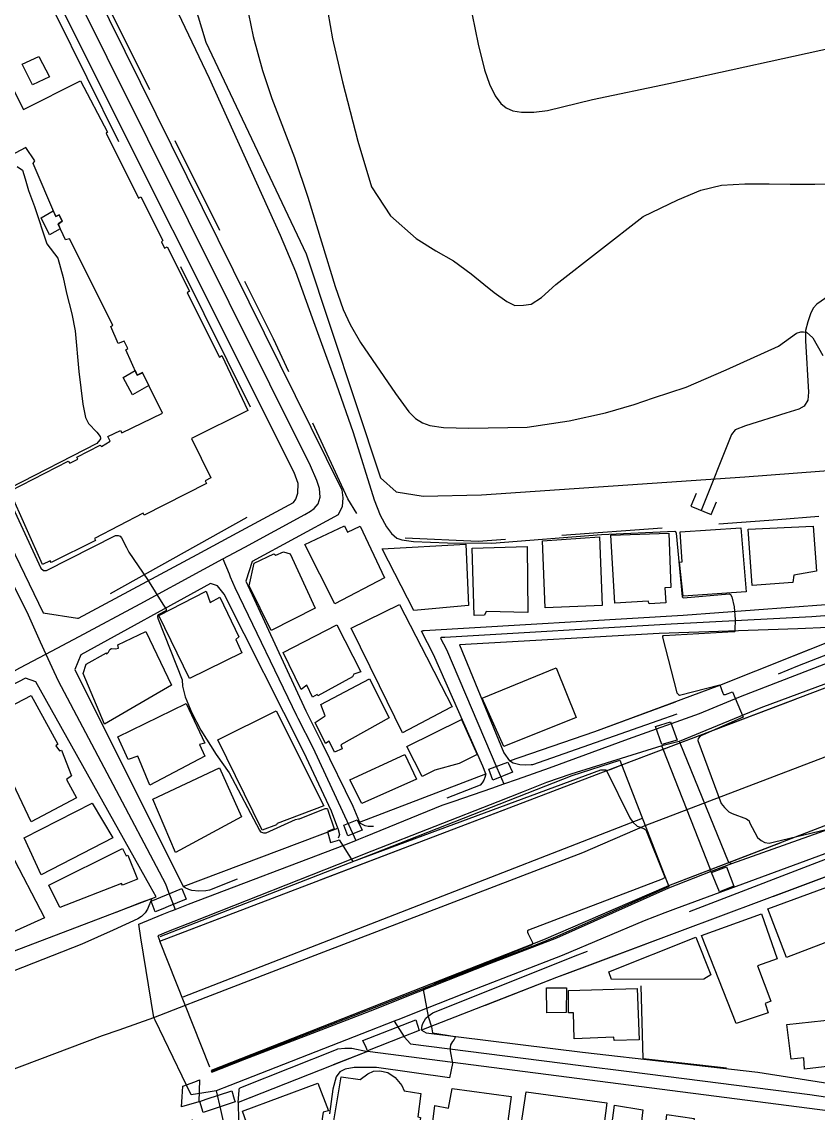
# Model space of a CAD drawing. Header units: millimetres. Extents: x 198785 to 203305, y 542885 to 545889.
# Drawn here: x 199702.7 to 199848.6, y 543229.4 to 543429.3 of the extents above; entities that cross this region are included whole.
import ezdxf

# ---------------------------------------------------------------- set-up
doc = ezdxf.new("R2010")
doc.units = ezdxf.units.MM
for name, pattern in [('FENCE_25K', [54.3, 28.7, -9.2, -16.4]), ('HIDDEN_BULD_25K', [28.8, 18.4, -10.4]), ('HIDDEN_EMBANKMENT_25K', [28.8, 18.4, -10.4]), ('HIDDEN_IN_25K', [56.5, 36.5, -20])]:
    doc.linetypes.add(name, pattern=pattern)
for name, color, linetype in [('A0013114', 253, 'Continuous'), ('A0013117', 253, 'Continuous'), ('A0013118', 253, 'Continuous'), ('A0023214', 253, 'Continuous'), ('A0023217', 253, 'Continuous'), ('A0033324', 253, 'Continuous'), ('A0043325', 253, 'Continuous'), ('A0110020', 253, 'Continuous'), ('B0014111', 253, 'Continuous'), ('B0014112', 253, 'Continuous'), ('B0014113', 253, 'Continuous'), ('B0014115', 253, 'Continuous'), ('B0014116', 253, 'Continuous'), ('B0024120', 253, 'Continuous'), ('C0076116', 253, 'Continuous'), ('C0076117', 253, 'Continuous'), ('C0523121', 253, 'Continuous'), ('E0022112', 253, 'Continuous'), ('F0017111', 253, 'Continuous'), ('F0017114', 253, 'Continuous'), ('F0037222', 253, 'Continuous'), ('F0037223', 253, 'Continuous')]:
    doc.layers.add(name, color=color, linetype=linetype)

msp = doc.modelspace()

# ---------------------------------------------------------------- linework, layer by layer
at = {"layer": 'A0013114'}
for points in [[(199728, 543260.92), (199812.63, 543293.19), (199859.73, 543311.04), (199908.97, 543329.7), (199918.94, 543333.48), (199931.14, 543338.1), (200000, 543364.19)], [(200000, 543339.63), (199974.58, 543329.88), (199968.74, 543327.65), (199923.25, 543310.2), (199869.65, 543289.65), (199821.19, 543271.07), (199798.28, 543261.15), (199774.34, 543251.78), (199737.4, 543237.23)], [(199604.84, 543256.73), (199620.12, 543228.24), (199712.91, 543263.57)]]:
    msp.add_lwpolyline(points, dxfattribs=at)
at = {"layer": 'A0013117'}
for points in [[(199713.05, 543441.3), (199761.32, 543343.58), (199761.5, 543342.13), (199761.39, 543340.54), (199760.66, 543339.04), (199744.91, 543330.49), (199743.73, 543326.88), (199754.71, 543303.09), (199757.65, 543297.22), (199763.33, 543285.63), (199764.54, 543282.71), (199787.7, 543291.55), (199787.16, 543292.95), (199778.1, 543313.44), (199775.95, 543317.69), (199776.11, 543317.77), (199776.24, 543317.85), (199776.4, 543317.84), (199823.88, 543320.65), (199850.02, 543322.61)], [(199703.84, 543438.16), (199701.78, 543438.14), (199661.74, 543418.01), (199660.07, 543412.74), (199681.08, 543372.84), (199685.81, 543363.87), (199686.83, 543361.94), (199706.61, 543321.07), (199712.93, 543320.08), (199713.09, 543320.06), (199734.81, 543331.76), (199742.18, 543335.73), (199752.5, 543341.29), (199752.88, 543341.86), (199753.28, 543343), (199753.3, 543344.73), (199752.61, 543346.77), (199708.06, 543435.75), (199706.35, 543437.42), (199703.84, 543438.16)], [(199737.29, 543326.43), (199713.54, 543313.35), (199712.4, 543310.67), (199732.28, 543270.92), (199760.58, 543281.64), (199759.44, 543284.76), (199754.34, 543295.56), (199739.77, 543324.5), (199738.52, 543325.99), (199737.29, 543326.43)], [(199856.01, 543318.65), (199844.9, 543318.11), (199819.46, 543317.28), (199782.89, 543315.21), (199791, 543295.42), (199792.03, 543293.93), (199807.7, 543299.31), (199830.59, 543307.79), (199857.26, 543318.43), (199856.01, 543318.65)], [(199856.75, 543310.56), (199838.13, 543303.66), (199823.16, 543297.48), (199819.95, 543296.68), (199803.28, 543291.53), (199798.84, 543289.96), (199794.57, 543288.28), (199789.89, 543286.45), (199766.84, 543277.4), (199763, 543275.89), (199734.2, 543264.52), (199729.5, 543262.66), (199727.64, 543261.92), (199728, 543260.92)], [(199712.91, 543263.57), (199727.29, 543269.05), (199726.2, 543270.99), (199705.26, 543308.42), (199703.38, 543309.1), (199604.93, 543257.76), (199604.84, 543256.73)], [(199737.4, 543237.23), (199737.54, 543236.93), (199739.21, 543237.58), (199743.58, 543239.28), (199763.92, 543247.14), (199767.38, 543248.47), (199772.72, 543250.58), (199788.47, 543256.81), (199800.74, 543261.5), (199821.26, 543270.67), (199828.87, 543273.67), (199832.76, 543275.16), (199852.59, 543282.16)], [(199875.78, 543282.33), (199800.65, 543254.25), (199775.94, 543244.61), (199776.8, 543244.1), (199805.44, 543240.58), (199837.57, 543236.94), (199857.33, 543233.79), (199874.21, 543231.9), (199874.85, 543231.97), (199879.19, 543236.22), (199879.52, 543236.72), (199877.12, 543268.08), (199877.2, 543269.14), (199878.75, 543272.88), (199878.76, 543273.7), (199878.64, 543274.25), (199875.78, 543282.33)], [(199766.02, 543240.71), (199742.35, 543231.37), (199742.37, 543228.03), (199742.51, 543225.57), (199742.78, 543217.93), (199742.92, 543209.4), (199746.15, 543205.06), (199785.03, 543198.99), (199792.63, 543197.81), (199819.31, 543193.64), (199826.53, 543192.52), (199851.07, 543188.69), (199856.18, 543192.45), (199861.18, 543224.5), (199856.51, 543229.01), (199766.02, 543240.71)]]:
    msp.add_lwpolyline(points, dxfattribs=at)
at = {"layer": 'A0013118'}
for points in [[(199828.87, 543273.67), (199828.9, 543273.74), (199828.94, 543273.93), (199828.9, 543274.03), (199820.2, 543296.06), (199819.95, 543296.68)], [(199823.16, 543297.48), (199823.27, 543297.22), (199832.13, 543275.48), (199832.29, 543275.33), (199832.3, 543275.31), (199832.58, 543275.18), (199832.76, 543275.16)]]:
    msp.add_lwpolyline(points, dxfattribs=at)
at = {"layer": 'A0023214'}
msp.add_lwpolyline([(199626.52, 543209.32), (199629.1, 543210.29), (199717.46, 543243.62), (199720.55, 543244.7), (199726.91, 543246.93), (199732.66, 543249.16), (199734.59, 543249.91), (199751.17, 543256.35), (199768.53, 543263.01), (199797.37, 543274.07), (199805.46, 543277.17), (199816.91, 543282.13), (199868.95, 543301.96), (199875.7, 543304.54), (199909.58, 543317.45), (199959.72, 543336.56), (199990.7, 543348.37), (200000, 543351.91)], dxfattribs=at)
at = {"layer": 'A0023217'}
for points in [[(199739.5, 543330.94), (199743.54, 543333.11), (199754.55, 543339.06), (199755.57, 543339.71), (199756.28, 543340.19), (199757.02, 543341.04), (199757.37, 543342.27), (199757.25, 543343.82), (199756.75, 543345.28), (199755.57, 543348), (199710.9, 543437.83), (199709.61, 543440.34), (199707.34, 543444.72)], [(199681.38, 543365.66), (199682.95, 543362.35), (199683.43, 543361.35), (199703.59, 543321.22), (199706.07, 543315.76), (199707.11, 543313.48)], [(199707.11, 543313.48), (199713.23, 543316.73), (199724.37, 543322.74), (199736.05, 543329.09), (199739.5, 543330.94)], [(199739.5, 543330.94), (199740.66, 543328.23), (199740.9, 543327.67), (199741.75, 543325.69), (199753.05, 543302.27), (199753.29, 543301.79), (199756, 543296.39), (199762.6, 543282.19), (199763.91, 543279.36)], [(199868.13, 543318.65), (199860.91, 543319.94), (199860.18, 543320.07), (199855.37, 543320.93), (199847.46, 543320.36), (199821.67, 543318.96), (199780.19, 543316.57), (199779.57, 543316.53), (199779.42, 543316.45), (199780.5, 543314.33), (199789.74, 543292.67), (199791, 543289.72)], [(199791, 543289.72), (199791.04, 543289.74), (199793.53, 543290.61), (199799.36, 543292.65), (199813.83, 543297.99), (199826.87, 543302.64), (199834.36, 543305.73), (199857, 543314.5), (199859.01, 543315.24), (199861.22, 543316.07), (199868.13, 543318.65)], [(199541.47, 543234.53), (199544.02, 543235.98), (199545.51, 543236.83), (199572.72, 543251.52), (199583.69, 543256.58), (199593.99, 543261.29), (199596.27, 543261.72), (199596.72, 543261.81), (199599.27, 543261.56), (199602.31, 543261.25), (199602.45, 543261.24), (199605.02, 543261.37), (199701.37, 543310.43), (199702.36, 543310.96), (199707.11, 543313.48)], [(199707.11, 543313.48), (199708.19, 543311.12), (199709.33, 543308.61), (199718.82, 543290.71), (199729.02, 543271.39), (199729.58, 543269.91), (199730.78, 543266.74)], [(199763.91, 543279.36), (199764.43, 543279.58), (199765.68, 543280.08), (199779.71, 543285.8), (199781.93, 543286.58), (199788.81, 543288.97), (199791, 543289.72)], [(199879.16, 543288.24), (199877.64, 543287.61), (199872.35, 543285.38), (199866.24, 543282.82), (199865.75, 543282.59), (199859.79, 543280.6), (199822.45, 543266.85), (199820.5, 543266.11), (199816.7, 543264.61), (199801.72, 543258.26), (199785.97, 543252.18), (199774.33, 543247.59), (199772.05, 543246.7), (199770.89, 543246.24)], [(199730.78, 543266.74), (199733.25, 543267.68), (199761.86, 543278.58), (199763.91, 543279.36)], [(199738.31, 543233.5), (199738.3, 543233.5), (199737.21, 543233.33), (199733.73, 543232.78), (199727.15, 543246.43), (199726.91, 543246.93), (199724.52, 543261.53), (199724.11, 543264.03), (199728.42, 543265.79), (199729.96, 543266.42), (199730.28, 543266.55), (199730.78, 543266.74)], [(199770.89, 543246.24), (199764.97, 543243.92), (199740.79, 543234.47), (199738.31, 543233.5)], [(199770.89, 543246.24), (199772.77, 543243.36), (199773.91, 543242.09), (199805.15, 543238.14), (199814, 543237.06), (199847.05, 543232.83), (199856.91, 543231.34), (199865.75, 543229.71)], [(199738.31, 543233.5), (199739.07, 543230.07), (199739.7, 543227.3), (199740, 543218.73), (199740.41, 543209.06), (199740.87, 543203.13), (199741.03, 543201.04)]]:
    msp.add_lwpolyline(points, dxfattribs=at)
at = {"layer": 'A0033324', "linetype": 'HIDDEN_IN_25K', "flags": 128}
for points in [[(199796.04, 543293.2), (199795.07, 543293.14), (199793.96, 543293.2), (199792.71, 543293.53), (199792.03, 543293.93), (199807.7, 543299.31), (199830.59, 543307.79), (199857.26, 543318.43), (199857.21, 543317.35), (199857.15, 543317), (199857.05, 543316.59), (199856.84, 543316.22), (199856.53, 543315.88), (199844.82, 543311.27), (199824.89, 543303.27), (199819.25, 543301.25), (199796.28, 543293.23), (199796.04, 543293.2)], [(199767.12, 543281.9), (199766.77, 543281.9), (199766.14, 543281.94), (199765.62, 543282.05), (199764.76, 543282.46), (199764.54, 543282.71), (199787.7, 543291.55), (199787.56, 543290.87), (199787.32, 543290.41), (199787.03, 543289.94), (199786.68, 543289.5), (199767.36, 543281.93), (199767.12, 543281.9)], [(199777.78, 543245.33), (199775.94, 543244.61), (199776.04, 543245.45), (199776.17, 543245.85), (199776.44, 543246.25), (199776.7, 543246.79), (199777.16, 543247.16), (199778, 543247.77), (199804.07, 543258.22), (199871.64, 543284.36), (199872.33, 543284.51), (199872.95, 543284.61), (199873.91, 543284.55), (199874.55, 543284.25), (199875.78, 543282.33), (199875.03, 543282.05), (199874.67, 543281.91), (199866.98, 543279.04), (199812.14, 543258.55), (199806.76, 543256.54), (199802.69, 543255.01), (199800.65, 543254.25), (199783.47, 543247.55), (199777.86, 543245.36), (199777.78, 543245.33)], [(199736.4, 543270.13), (199735.11, 543270.07), (199733.86, 543270.22), (199733.29, 543270.35), (199732.62, 543270.67), (199732.28, 543270.92), (199760.58, 543281.64), (199760.89, 543280.48), (199760.86, 543280.3), (199760.8, 543280.07), (199760.62, 543279.77), (199760.1, 543279.31), (199737.07, 543270.26), (199736.4, 543270.13)], [(199624.48, 543225.14), (199622.96, 543225.11), (199621.97, 543225.18), (199621.53, 543225.42), (199620.12, 543228.24), (199623.63, 543229.58), (199724.62, 543268.03), (199726.52, 543268.76), (199725.74, 543266.8), (199725.29, 543266.12), (199724.6, 543265.42), (199723.98, 543264.98), (199719.46, 543262.9), (199713.68, 543260.35), (199658.72, 543238.66), (199624.48, 543225.14)], [(199744.46, 543232.2), (199742.35, 543231.37), (199742.5, 543233.62), (199742.55, 543233.88), (199742.72, 543234.06), (199743.15, 543234.25), (199760.38, 543241.08), (199760.59, 543241.16), (199761.89, 543241.32), (199763.19, 543241.31), (199766.02, 543240.71), (199758.41, 543237.71), (199744.46, 543232.2)], [(199640.68, 543193.47), (199638.02, 543192.46), (199637.42, 543194.12), (199637.45, 543195.17), (199637.46, 543195.19), (199638.02, 543196.34), (199639.74, 543197.54), (199673.06, 543209.85), (199693.61, 543216.7), (199730.64, 543230.25), (199731.41, 543230.29), (199732.99, 543230.22), (199733.72, 543230.04), (199734.72, 543229.62), (199735.74, 543228.79), (199734, 543228.15), (199669.49, 543204.5), (199658.56, 543200.32), (199640.68, 543193.47)]]:
    msp.add_lwpolyline(points, dxfattribs=at)
at = {"layer": 'A0043325'}
for points in [[(199822.78, 543297.74), (199819.95, 543296.96), (199818.81, 543300.22), (199821.56, 543301.11), (199822.78, 543297.74)], [(199792.59, 543291.88), (199788.97, 543290.41), (199788.26, 543292.41), (199791.75, 543293.72), (199792.59, 543291.88)], [(199765.05, 543281.25), (199762.46, 543280.24), (199761.71, 543282.15), (199764.17, 543283.14), (199765.05, 543281.25)], [(199833.13, 543271), (199830.51, 543269.95), (199829.09, 543273.51), (199831.81, 543274.54), (199833.13, 543271)], [(199728.51, 543266.83), (199727.13, 543266.27), (199726.42, 543268.27), (199732.01, 543270.59), (199732.83, 543268.58), (199729.52, 543267.24), (199728.51, 543266.83)], [(199772.41, 543243.33), (199766.05, 543240.84), (199765.77, 543241.46), (199765.2, 543242.73), (199774.89, 543246.49), (199775.53, 543244.55), (199772.41, 543243.33)], [(199735.12, 543231.45), (199731.96, 543230.54), (199732.07, 543232.38), (199732.18, 543234.37), (199734.37, 543235.15), (199735.28, 543235.48), (199735.12, 543231.45)], [(199741.77, 543231.46), (199735.95, 543229.51), (199735.34, 543231.56), (199736.49, 543231.95), (199741.15, 543233.52), (199741.62, 543231.95), (199741.77, 543231.46)]]:
    msp.add_lwpolyline(points, dxfattribs=at)
at = {"layer": 'A0110020', "linetype": 'HIDDEN_IN_25K', "flags": 128}
msp.add_lwpolyline([(200000, 543339.63), (199896.48, 543299.94), (199892.73, 543298.5), (199886.46, 543296.1), (199883.61, 543295), (199821.19, 543271.07), (199798.28, 543261.15), (199774.34, 543251.78), (199737.4, 543237.23), (199728, 543260.92), (199812.63, 543293.19), (199876.07, 543317.23), (199878.88, 543318.29), (199882.45, 543319.64), (199886.2, 543321.07), (200000, 543364.19)], dxfattribs=at)
at = {"layer": 'B0014111'}
for points in [[(199804.25, 543301.86), (199791.04, 543296.56), (199787.02, 543305.46), (199800.58, 543311), (199804.25, 543301.86)], [(199708.92, 543296.72), (199709.63, 543295.77), (199709.94, 543295.92), (199711.77, 543291.23), (199710.86, 543290.52), (199712.71, 543287.15), (199704.4, 543282.8), (199697.71, 543296.82), (199697.59, 543302.36), (199704.42, 543305.92), (199709.29, 543296.98), (199708.92, 543296.72)], [(199735.28, 543296.92), (199736.22, 543294.83), (199726.15, 543289.51), (199723.97, 543294.78), (199722.17, 543294.2), (199720.32, 543298.35), (199732.8, 543304.44), (199736.22, 543297.2), (199735.28, 543296.92)], [(199749.37, 543282.25), (199746.72, 543281.25), (199738.63, 543297.8), (199749.3, 543303.12), (199758.03, 543285.73), (199749.49, 543282.49), (199749.37, 543282.25)], [(199778.34, 543292.27), (199776.07, 543291.06), (199773.26, 543296.58), (199783.24, 543301.52), (199786.13, 543295.13), (199782.83, 543293.44), (199778.34, 543292.27)], [(199775.03, 543290.59), (199765, 543286.15), (199762.81, 543290.49), (199772.85, 543295.13), (199775.03, 543290.59)], [(199742.96, 543283.67), (199730.84, 543277.15), (199726.73, 543286.91), (199738.92, 543292.64), (199742.96, 543283.67)], [(199721.16, 543277.91), (199721.79, 543276.57), (199722.1, 543276.68), (199723.88, 543272.26), (199721.14, 543271.16), (199720.98, 543271.46), (199709.65, 543267.08), (199707.64, 543271.2), (199721.16, 543277.91)], [(199706.83, 543265.2), (199690.18, 543257.7), (199683.84, 543269.05), (199700.55, 543277.31), (199706.83, 543265.2)], [(199851.12, 543261.07), (199842.78, 543257.94), (199839.41, 543266.83), (199850.21, 543270.81), (199853.17, 543263.04), (199850.72, 543262.09), (199851.12, 543261.07)], [(199839.46, 543247.78), (199833.58, 543245.84), (199827.25, 543261.96), (199838.22, 543265.95), (199841.09, 543257.67), (199837.46, 543256.39), (199839.95, 543249.92), (199838.92, 543249.48), (199839.46, 543247.78)], [(199827.63, 543253.97), (199810.72, 543253.87), (199810.25, 543255.31), (199826.18, 543261.64), (199828.96, 543254.75), (199827.63, 543253.97)], [(199815.45, 543252.22), (199815.8, 543242.81), (199811.2, 543242.72), (199811.17, 543243.33), (199803.91, 543243.02), (199803.79, 543247.78), (199802.88, 543247.8), (199802.88, 543251.87), (199815.45, 543252.22)], [(199851.9, 543246.63), (199852.84, 543238.28), (199846.08, 543237.47), (199845.97, 543239.55), (199843.68, 543239.3), (199842.86, 543245.62), (199851.9, 543246.63)], [(199771.11, 543235.93), (199772.31, 543234.5), (199772.76, 543233.48), (199775.82, 543233), (199775.27, 543228.72), (199775.73, 543228.62), (199775.24, 543225.32), (199774.65, 543225.38), (199774.28, 543221.63), (199759.17, 543223.99), (199761.22, 543236.06), (199764.71, 543235.56), (199766.07, 543236.61), (199767.16, 543237.11), (199768.32, 543237.14), (199769.78, 543236.88), (199771.11, 543235.93)], [(199757.93, 543229.58), (199757.31, 543225.57), (199756.08, 543225.66), (199756.06, 543224.69), (199753.17, 543224.35), (199744.6, 543225.63), (199743.11, 543229.77), (199756.96, 543234.89), (199758.88, 543229.86), (199757.93, 543229.58)], [(199792.38, 543232.46), (199790.46, 543218.46), (199781.03, 543219.71), (199781.05, 543220.17), (199777.15, 543220.84), (199778.38, 543230.78), (199780.87, 543230.34), (199781.56, 543233.93), (199792.38, 543232.46)], [(199809.91, 543231.32), (199807.95, 543216.24), (199792.77, 543218.01), (199795.08, 543233.33), (199809.91, 543231.32)]]:
    msp.add_lwpolyline(points, dxfattribs=at)
at = {"layer": 'B0014112'}
for points in [[(199761.83, 543337.02), (199762.39, 543335.84), (199764.72, 543336.95), (199769.16, 543327.45), (199760.02, 543322.69), (199754.56, 543333.56), (199761.83, 543337.02)], [(199835.44, 543324.93), (199823.84, 543324.09), (199823.22, 543330.35), (199823.71, 543330.4), (199823.32, 543335.9), (199834.46, 543336.65), (199835.44, 543324.93)], [(199843.97, 543326.6), (199836.52, 543326.07), (199835.75, 543336.42), (199847.67, 543336.94), (199848.29, 543328.67), (199844.16, 543327.98), (199843.97, 543326.6)], [(199795.28, 543333.22), (199795.42, 543321.13), (199787.75, 543321.32), (199787.44, 543320.62), (199785.59, 543320.6), (199785.24, 543332.94), (199795.28, 543333.22)], [(199781.27, 543303.71), (199772.44, 543299.11), (199768.21, 543307.7), (199763.02, 543318.23), (199771.9, 543322.6), (199776.85, 543313), (199779.56, 543307.73), (199781.56, 543303.86), (199781.27, 543303.71)], [(199763.31, 543309.31), (199756.93, 543305.86), (199756.82, 543306.08), (199755.97, 543305.63), (199754.89, 543307.82), (199753.91, 543307.05), (199750.6, 543313.78), (199760.44, 543318.85), (199764.84, 543310.28), (199763.53, 543309.81), (199763.31, 543309.31)], [(199770, 543301.8), (199761.16, 543296.91), (199761.37, 543296.13), (199759.97, 543295.56), (199759, 543297.55), (199758.32, 543297.13), (199756.42, 543300.98), (199758.26, 543302.18), (199757.5, 543304.27), (199766.37, 543308.98), (199770, 543301.8)]]:
    msp.add_lwpolyline(points, dxfattribs=at)
at = {"layer": 'B0014113'}
for points in [[(199809.05, 543322.39), (199798.57, 543321.98), (199798.09, 543334.26), (199808.56, 543334.96), (199809.05, 543322.39)], [(199820.54, 543325.62), (199820.72, 543322.9), (199817.62, 543322.69), (199817.47, 543323.19), (199811.32, 543322.84), (199810.6, 543335.28), (199821.27, 543335.65), (199821.62, 543325.69), (199820.54, 543325.62)], [(199751.85, 543331.85), (199756.42, 543321.89), (199748.41, 543317.85), (199744.36, 543326.03), (199745.26, 543330.15), (199748.9, 543331.9), (199749.22, 543331.63), (199750.67, 543332.24), (199751.85, 543331.85)], [(199784.52, 543322.4), (199774.5, 543321.5), (199768.7, 543332.82), (199784.07, 543333.64), (199784.52, 543322.4)], [(199736.46, 543325.05), (199737.18, 543322.98), (199738.95, 543323.91), (199742.44, 543316.68), (199741.91, 543316.16), (199743.03, 543313.72), (199733.43, 543309.03), (199727.8, 543320.56), (199736.46, 543325.05)], [(199725.4, 543317.66), (199730.14, 543307.79), (199717.84, 543300.65), (199713.91, 543309.96), (199714.46, 543311.68), (199718.22, 543313.72), (199718.2, 543313.5), (199718.61, 543313.84), (199718.82, 543314.34), (199719.1, 543314.51), (199719.85, 543314.48), (199720.43, 543314.6), (199720.26, 543315.22), (199725.4, 543317.66)], [(199719.4, 543279.82), (199706.23, 543273.07), (199703.15, 543279.86), (199715.59, 543286.21), (199719.4, 543279.82)], [(199816.18, 543227.37), (199820.64, 543226.87), (199820.87, 543229.15), (199825.86, 543228.41), (199824.3, 543215.77), (199819.38, 543216.53), (199819.16, 543215.31), (199809.4, 543216.45), (199811.28, 543230.85), (199816.45, 543230.04), (199816.18, 543227.37)]]:
    msp.add_lwpolyline(points, dxfattribs=at)
at = {"layer": 'B0014115'}
msp.add_lwpolyline([(199699.41, 543420.4), (199703.02, 543413.26), (199713.46, 543418.55), (199718.39, 543409.15), (199718.13, 543408.94), (199724.09, 543397.06), (199724.51, 543397.25), (199728.54, 543389.26), (199728.28, 543389.01), (199728.86, 543387.9), (199729.3, 543388.09), (199733.39, 543379.98), (199733, 543379.69), (199738.91, 543367.93), (199739.36, 543368.18), (199744.08, 543358.14), (199733.78, 543352.98), (199737.35, 543345.8), (199736.28, 543345.22), (199736.51, 543344.79), (199725.1, 543338.97), (199724.94, 543339.32), (199716.01, 543334.66), (199716.17, 543334.29), (199708.08, 543330.27), (199707.9, 543330.59), (199706.51, 543329.93), (199700.52, 543343.38), (199711.19, 543348.87), (199711.5, 543348.46), (199712.96, 543349.2), (199712.75, 543349.58), (199717.05, 543351.8), (199717.29, 543351.56), (199718.91, 543352.53), (199718.44, 543353.39), (199720.78, 543354.48), (199721.04, 543354.03), (199728.46, 543357.66), (199725.96, 543362.72), (199724.8, 543365.08), (199723.84, 543364.6), (199721.73, 543369.25), (199722.14, 543369.5), (199721.43, 543370.86), (199720.36, 543370.38), (199719, 543373.5), (199719.37, 543373.76), (199711.42, 543389.57), (199710.73, 543389.39), (199709.37, 543392.3), (199710.1, 543392.82), (199709.53, 543393.98), (199708.93, 543393.68), (199704.8, 543403.4), (199705.11, 543403.88), (199703.42, 543406.29), (199699.67, 543404.27)], dxfattribs=at)
at = {"layer": 'B0014116', "linetype": 'HIDDEN_BULD_25K', "flags": 128}
for points in [[(199707.77, 543419.25), (199704.66, 543417.77), (199702.75, 543421.58), (199705.82, 543422.97), (199707.77, 543419.25)], [(199708.47, 543394.71), (199708.92, 543393.65), (199709.52, 543393.96), (199710.07, 543392.83), (199709.34, 543392.31), (199709.75, 543391.44), (199707.79, 543390.32), (199706.24, 543393.45), (199708.47, 543394.71)], [(199723.44, 543365.44), (199723.83, 543364.58), (199724.79, 543365.05), (199725.94, 543362.72), (199722.97, 543360.98), (199721.27, 543364.16), (199723.44, 543365.44)], [(199802.43, 543247.85), (199798.87, 543247.78), (199798.8, 543252.36), (199802.52, 543252.38), (199802.43, 543247.85)]]:
    msp.add_lwpolyline(points, dxfattribs=at)
at = {"layer": 'B0024120', "linetype": 'FENCE_25K', "flags": 128}
for points in [[(199663.76, 543410.22), (199662.87, 543412.58), (199664.05, 543415.78), (199700.67, 543435.24), (199706.89, 543432.9), (199708.82, 543430.85), (199750.83, 543346.08), (199750.49, 543342.17), (199712.59, 543321.03), (199706.91, 543322.02), (199705.51, 543324.95)], [(199831.79, 543237.67), (199816.54, 543239.38), (199816.13, 543253.72)]]:
    msp.add_lwpolyline(points, dxfattribs=at)
at = {"layer": 'C0076116'}
msp.add_lwpolyline([(199826.23, 543342.92), (199825.3, 543340.6), (199829.02, 543339.11), (199829.95, 543341.43)], dxfattribs=at)
at = {"layer": 'C0076117'}
msp.add_lwpolyline([(199728.04, 543261.76), (199767.11, 543276.96), (199803.56, 543291.25), (199812.28, 543294.09), (199821.24, 543270.93), (199800.75, 543261.74), (199797.11, 543260.31), (199786.33, 543256.14), (199737.55, 543237.08)], dxfattribs=at)
at = {"layer": 'C0523121'}
msp.add_lwpolyline([(199732.27, 543250.7), (199816.41, 543283.42)], dxfattribs=at)
at = {"layer": 'E0022112'}
msp.add_lwpolyline([(199852.74, 543380.66), (199848.35, 543377.59), (199847.68, 543376.88), (199847.17, 543375.84), (199846.73, 543374.39), (199846.31, 543372.76), (199846.31, 543370.88), (199846.83, 543361.51), (199846.7, 543360.05), (199846.05, 543358.94), (199845.08, 543358.35), (199842.71, 543357.66), (199835.32, 543355.3), (199833.39, 543354.57), (199832.72, 543353.71), (199827.16, 543339.84)], dxfattribs=at)
at = {"layer": 'F0017111'}
for points, elevation in [([(199730.06, 543433.66), (199737.03, 543418.99), (199750.03, 543390.24), (199752.85, 543383.6), (199755.9, 543375.1), (199760.28, 543363.01), (199763.4, 543354.12), (199767.25, 543341.77), (199768.34, 543338.96), (199769.49, 543336.81), (199770.43, 543335.57), (199771.41, 543334.76), (199772.34, 543334.41), (199774.44, 543334.15), (199780.71, 543333.91), (199788.83, 543333.8), (199808.93, 543335.44), (199822.36, 543336.04), (199822.49, 543335.97), (199822.57, 543335.69), (199823.67, 543324), (199823.8, 543323.86), (199823.91, 543323.83), (199832.32, 543324.53), (199832.43, 543324.51), (199832.56, 543324.45), (199832.76, 543324.01), (199833.22, 543322.14), (199833.42, 543319.83), (199833.35, 543317.87), (199833.33, 543317.64), (199833.27, 543317.57), (199833.17, 543317.56), (199820.32, 543316.85), (199820.13, 543316.85), (199820.07, 543316.78), (199820.06, 543316.59), (199822.71, 543306.39), (199823, 543306.09), (199823.19, 543305.98), (199830.61, 543307.9), (199831.13, 543306.32), (199831.26, 543306.11), (199831.41, 543306.08), (199831.61, 543306.11), (199832.89, 543306.6), (199834.86, 543301.95), (199827.55, 543298.71), (199827, 543298.44), (199826.63, 543298.05), (199826.58, 543297.66), (199830.86, 543286.15), (199831.44, 543285.42), (199832.24, 543284.62), (199832.82, 543284.28), (199835.46, 543283.35), (199835.94, 543282.93), (199836.02, 543282.68), (199837.47, 543279.88), (199838.15, 543279.36), (199838.83, 543278.97), (199839.63, 543278.88), (199840.6, 543279.09), (199850.04, 543281.36)], 40), ([(199758.78, 543431.1), (199759.63, 543426.24), (199761.45, 543418.37), (199764.29, 543407.5), (199766.78, 543399.1), (199770.22, 543393.82), (199774.98, 543389.65), (199778.53, 543387.41), (199781.78, 543385.55), (199785.02, 543383.17), (199787.35, 543381.25), (199789.24, 543379.73), (199791.55, 543378.08), (199793.04, 543377.37), (199794.64, 543377.43), (199796.03, 543377.63), (199797.89, 543378.81), (199800.53, 543381.21), (199816.54, 543393.67), (199822.87, 543396.73), (199827.13, 543398.5), (199830.89, 543399.4), (199835.16, 543399.67), (199839.63, 543399.66), (199843.48, 543399.57), (199848, 543399.61), (199852.2, 543399.72)], 60), ([(199785.21, 543430.64), (199786.28, 543425.26), (199787.48, 543420.53), (199788.37, 543417.89), (199789.4, 543415.81), (199790.46, 543414.38), (199791.43, 543413.57), (199792.65, 543413.06), (199794.24, 543412.8), (199796.52, 543412.76), (199798.99, 543413.1), (199807.27, 543415.12), (199821.24, 543418.02), (199853.53, 543425.12)], 70), ([(199701.85, 543402.84), (199702.85, 543402.18), (199703.31, 543400.55), (199703.93, 543398.44), (199705.04, 543395.52), (199707.29, 543388.65), (199709.27, 543386.03), (199710.26, 543382.47), (199710.9, 543379.63), (199711.87, 543375.87), (199712.47, 543372.7), (199713.12, 543365.26), (199713.87, 543359.29), (199714.38, 543356.87), (199714.93, 543355.76), (199716.42, 543354.14), (199717.08, 543353.4), (199717.13, 543353.07), (199717.1, 543352.94), (199716.99, 543352.75), (199716.42, 543352.06), (199700.49, 543343.9)], 30), ([(199699.93, 543342.75), (199706.2, 543329.27), (199706.7, 543328.82), (199707.25, 543328.82), (199719.85, 543335.25), (199720.37, 543335.26), (199720.7, 543335.1), (199720.98, 543334.79), (199721.9, 543333.05), (199722.29, 543332.18), (199725.74, 543327.2), (199728.56, 543322.63), (199729.16, 543321.72), (199729.17, 543321.51), (199729.1, 543321.42), (199727.67, 543320.68), (199727.54, 543320.5), (199727.54, 543320.31), (199727.67, 543319.93), (199732.06, 543308.82), (199732.14, 543307.61), (199732.64, 543305.69), (199733.82, 543302.76), (199735.47, 543299.6), (199738.31, 543295.1), (199740.67, 543291.73), (199746.22, 543281.22), (199746.45, 543280.93), (199746.99, 543280.74), (199747.46, 543280.77), (199752.82, 543283.23), (199753.37, 543283.31), (199753.56, 543283.31), (199758.3, 543285.23), (199758.57, 543285.22), (199758.69, 543285.16), (199758.74, 543284.89), (199759.95, 543281.52), (199758.69, 543280.98), (199759.26, 543278.99), (199760.56, 543279.35), (199760.83, 543279.49), (199763.32, 543275.49), (199808.81, 543292.3), (199809.75, 543292.29), (199814.11, 543283.53), (199814.64, 543282.7), (199815.47, 543281.99), (199816.66, 543281.57), (199817.01, 543281.3), (199820.49, 543272.63), (199820.44, 543272.5), (199820.04, 543272.3), (199795.56, 543262.91), (199795.37, 543262.81), (199795.35, 543262.55), (199795.46, 543262.27), (199796.24, 543260.68), (199796.29, 543260.45), (199796.22, 543260.28), (199796.03, 543260.17), (199778.75, 543253.28), (199776.21, 543252.03), (199777.13, 543247.12), (199777.74, 543245.21), (199777.93, 543244.12), (199780.65, 543243.68), (199781.66, 543243.54), (199781.95, 543243.47), (199782.05, 543243.33), (199782.05, 543243.15), (199781.91, 543242.91), (199781.59, 543242.51), (199781.23, 543241.95), (199781.16, 543241.37), (199781.17, 543240.82), (199781.6, 543238.53), (199781.06, 543235.85), (199767.67, 543237.75), (199764.28, 543237.8), (199763.58, 543237.75), (199761.92, 543237.47), (199760.99, 543236.95), (199760.31, 543236.06), (199759.68, 543233.81), (199759.08, 543229.29)], 30)]:
    msp.add_lwpolyline(points, dxfattribs=dict(at, elevation=elevation))
at = {"layer": 'F0017114', "elevation": 50}
msp.add_lwpolyline([(199744.23, 543430.79), (199745.08, 543426.68), (199746.79, 543420.43), (199748.5, 543415.3), (199752.64, 543404.46), (199755.11, 543397.19), (199760.11, 543380.83), (199761.59, 543376.66), (199762.86, 543373.87), (199764.74, 543370.59), (199771.18, 543361.25), (199773.61, 543357.91), (199774.85, 543356.66), (199776.13, 543355.87), (199777.48, 543355.4), (199779.93, 543355.02), (199784.6, 543354.88), (199795.28, 543355.1), (199802.99, 543356.22), (199809.65, 543357.71), (199814.91, 543359.22), (199818.42, 543360.45), (199824.41, 543362.39), (199831.77, 543365.56), (199841.32, 543369.92), (199844.62, 543372.3), (199845.43, 543372.56), (199845.94, 543372.56), (199846.48, 543372.46), (199847.6, 543371.46), (199849.48, 543368.23)], dxfattribs=at)
at = {"layer": 'F0037222'}
msp.add_lwpolyline([(199734.23, 543432.86), (199736.42, 543425.64), (199754.82, 543386.83), (199768.44, 543345.82), (199771.28, 543343.24), (199776.25, 543342.46), (199786.92, 543342.7), (199835.14, 543346.01), (199877.02, 543349.17), (199915.33, 543349.15), (199935.7, 543348.95), (199946.04, 543348.73), (199952.84, 543347.27), (199959.01, 543344.73), (199963.6, 543341.34)], dxfattribs=at)
at = {"layer": 'F0037223', "linetype": 'HIDDEN_EMBANKMENT_25K', "flags": 128}
msp.add_lwpolyline([(199963.6, 543341.34), (199951.69, 543343.32), (199946.01, 543343.54), (199939.25, 543343.63), (199883.8, 543341.81), (199841.23, 543338.08), (199786.34, 543334.13), (199770.49, 543334.89), (199767.61, 543335.91), (199765.7, 543337.34), (199764.27, 543338.94), (199762.44, 543341.97), (199748.79, 543371.28), (199715.07, 543439.2), (199714.51, 543441.04), (199714.44, 543443.16), (199714.81, 543445.41), (199715.66, 543447.07), (199760.39, 543517.78), (199801.85, 543579.14), (199824.78, 543632.85), (199826.58, 543636.67)], dxfattribs=at)

doc.saveas('drawing.dxf')
